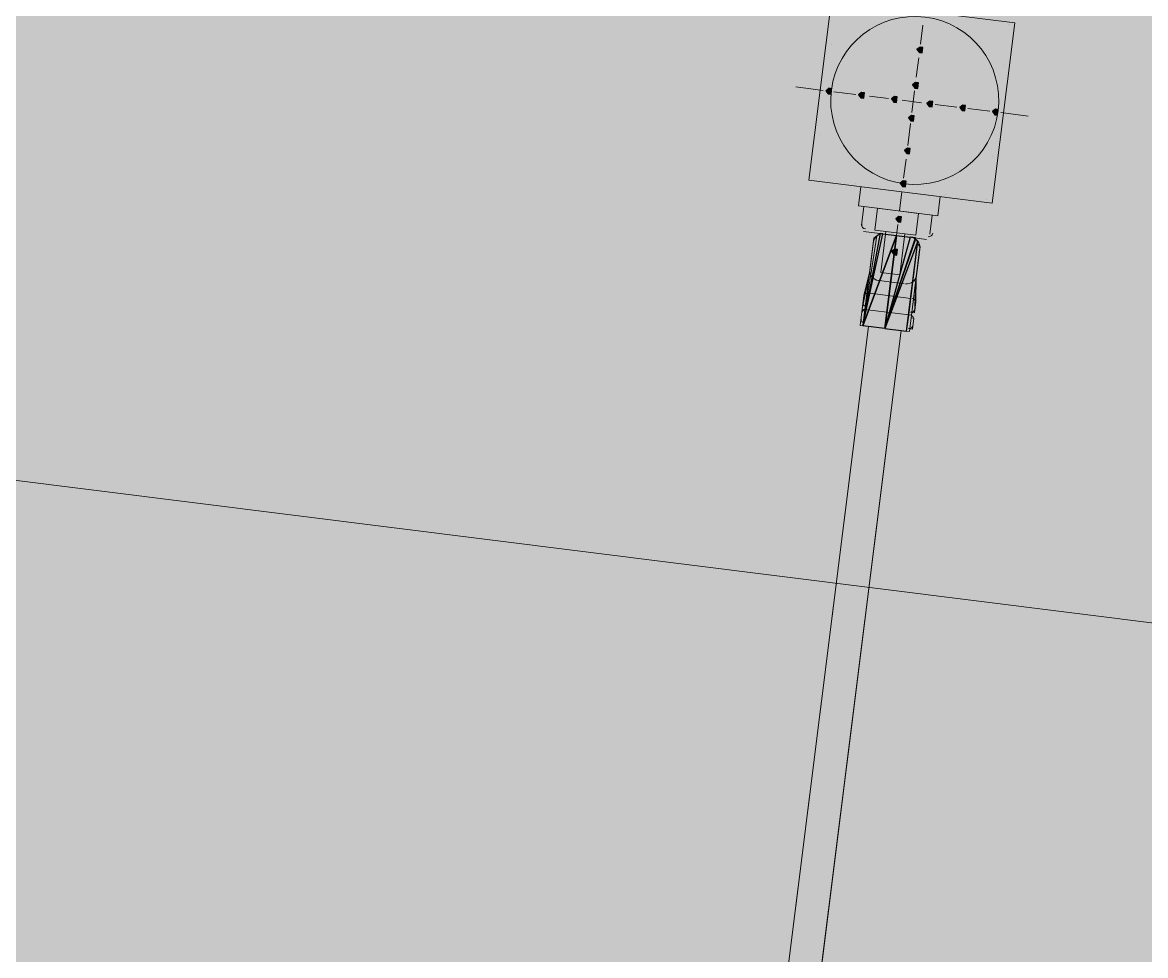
# Model space of a CAD drawing. Header units: metres. Extents: x -4 to 509425, y 7549 to 4732445.
# Drawn here: x 475987.612 to 475991.063, y 4719777.297 to 4719780.166 of the extents above; entities that cross this region are included whole.
import ezdxf

# ---------------------------------------------------------------- set-up
doc = ezdxf.new("R2010")
doc.units = ezdxf.units.M
doc.header["$LTSCALE"] = 0.01
doc.header["$MEASUREMENT"] = 0
doc.layers.get('0').update_dxf_attribs({"lineweight": 0})
doc.layers.add('_SUBESTACIÓN', color=1, linetype='Continuous')
doc.layers.add('SUBESTACION LA VID', color=253, linetype='Continuous')

# ---------------------------------------------------------------- blocks, each defined once
blk = doc.blocks.new('A$Cfff6051d')
at = {"layer": 'SUBESTACION LA VID', "transparency": 33554687}
h = blk.add_hatch(color=256, dxfattribs=at)
h.dxf.hatch_style = 2
h.paths.add_polyline_path([(475990.3774, 4719780.0808), (475990.3785, 4719780.0892), (475990.3701, 4719780.0902), (475990.3606, 4719780.0829), (475990.368, 4719780.0734), (475990.3764, 4719780.0724)])
h = blk.add_hatch(color=256, dxfattribs=at)
h.dxf.hatch_style = 2
h.paths.add_polyline_path([(475990.3637, 4719779.9716), (475990.3648, 4719779.98), (475990.3564, 4719779.981), (475990.3469, 4719779.9737), (475990.3543, 4719779.9642), (475990.3627, 4719779.9632)])
h = blk.add_hatch(color=256, dxfattribs=at)
h.dxf.hatch_style = 2
h.paths.add_polyline_path([(475990.097, 4719779.9538), (475990.0981, 4719779.9622), (475990.0897, 4719779.9633), (475990.0802, 4719779.9559), (475990.0876, 4719779.9465), (475990.096, 4719779.9454)])
h = blk.add_hatch(color=256, dxfattribs=at)
h.dxf.hatch_style = 2
h.paths.add_polyline_path([(475990.1978, 4719779.9412), (475990.1989, 4719779.9496), (475990.1905, 4719779.9506), (475990.181, 4719779.9433), (475990.1884, 4719779.9338), (475990.1968, 4719779.9328)])
h = blk.add_hatch(color=256, dxfattribs=at)
h.dxf.hatch_style = 2
h.paths.add_polyline_path([(475990.2986, 4719779.9286), (475990.2997, 4719779.937), (475990.2913, 4719779.938), (475990.2818, 4719779.9307), (475990.2892, 4719779.9212), (475990.2976, 4719779.9202)])
h = blk.add_hatch(color=256, dxfattribs=at)
h.dxf.hatch_style = 2
h.paths.add_polyline_path([(475990.4078, 4719779.9149), (475990.4089, 4719779.9233), (475990.4005, 4719779.9243), (475990.391, 4719779.917), (475990.3984, 4719779.9075), (475990.4068, 4719779.9065)])
h = blk.add_hatch(color=256, dxfattribs=at)
h.dxf.hatch_style = 2
h.paths.add_polyline_path([(475990.5086, 4719779.9022), (475990.5097, 4719779.9106), (475990.5013, 4719779.9117), (475990.4918, 4719779.9043), (475990.4992, 4719779.8949), (475990.5076, 4719779.8938)])
h = blk.add_hatch(color=256, dxfattribs=at)
h.dxf.hatch_style = 2
h.paths.add_polyline_path([(475990.3511, 4719779.8708), (475990.3522, 4719779.8792), (475990.3438, 4719779.8802), (475990.3343, 4719779.8729), (475990.3417, 4719779.8634), (475990.3501, 4719779.8624)])
h = blk.add_hatch(color=256, dxfattribs=at)
h.dxf.hatch_style = 2
h.paths.add_polyline_path([(475990.6094, 4719779.8896), (475990.6105, 4719779.898), (475990.6021, 4719779.899), (475990.5926, 4719779.8917), (475990.6, 4719779.8822), (475990.6084, 4719779.8812)])
h = blk.add_hatch(color=256, dxfattribs=at)
h.dxf.hatch_style = 2
h.paths.add_polyline_path([(475990.3385, 4719779.77), (475990.3395, 4719779.7784), (475990.3311, 4719779.7794), (475990.3217, 4719779.7721), (475990.329, 4719779.7626), (475990.3374, 4719779.7616)])
h = blk.add_hatch(color=256, dxfattribs=at)
h.dxf.hatch_style = 2
h.paths.add_polyline_path([(475990.3258, 4719779.6692), (475990.3269, 4719779.6776), (475990.3185, 4719779.6786), (475990.309, 4719779.6713), (475990.3164, 4719779.6618), (475990.3248, 4719779.6608)])
h = blk.add_hatch(color=256, dxfattribs=at)
h.dxf.hatch_style = 2
h.paths.add_polyline_path([(475990.3121, 4719779.56), (475990.3132, 4719779.5684), (475990.3048, 4719779.5694), (475990.2953, 4719779.5621), (475990.3027, 4719779.5526), (475990.3111, 4719779.5516)])
h = blk.add_hatch(color=256, dxfattribs=at)
h.dxf.hatch_style = 2
h.paths.add_polyline_path([(475990.2995, 4719779.4592), (475990.3006, 4719779.4676), (475990.2922, 4719779.4686), (475990.2827, 4719779.4613), (475990.29, 4719779.4518), (475990.2984, 4719779.4508)])
at = {"layer": 'SUBESTACION LA VID', "lineweight": 15}
for p, q in [((475990.3711, 4719780.0986), (475990.3785, 4719780.1574)), ((475990.6431, 4719780.1584), (475990.6431, 4719780.1584)), ((475990.0981, 4719780.0987), (475990.0981, 4719780.0987)), ((475990.3585, 4719779.9978), (475990.3659, 4719780.0566)), ((475990.6273, 4719780.0324), (475990.6273, 4719780.0324)), ((475990.0718, 4719779.957), (475989.9878, 4719779.9675)), ((475990.0802, 4719779.9559), (475990.0802, 4719779.9559)), ((475990.1726, 4719779.9444), (475990.1054, 4719779.9528)), ((475990.2734, 4719779.9317), (475990.2146, 4719779.9391)), ((475990.3448, 4719779.8886), (475990.3532, 4719779.9558)), ((475990.3742, 4719779.9191), (475990.3154, 4719779.9264)), ((475990.4834, 4719779.9054), (475990.4162, 4719779.9138)), ((475990.5842, 4719779.8927), (475990.517, 4719779.9012)), ((475990.6094, 4719779.8896), (475990.6094, 4719779.8896)), ((475990.7018, 4719779.878), (475990.6178, 4719779.8885)), ((476076.4761, 4719767.6143), (475978.9986, 4719779.835)), ((475990.3322, 4719779.7878), (475990.3406, 4719779.855)), ((475990.0634, 4719779.8215), (475990.0634, 4719779.8215)), ((475990.3195, 4719779.687), (475990.3269, 4719779.7458)), ((475990.5926, 4719779.7552), (475990.5926, 4719779.7552)), ((475990.0465, 4719779.6871), (475990.0465, 4719779.6871)), ((475990.1725, 4719779.6713), (475990.1725, 4719779.6713)), ((475990.1883, 4719779.6608), (475990.1809, 4719779.602)), ((475990.3069, 4719779.5862), (475990.3143, 4719779.645)), ((475990.3153, 4719779.6534), (475990.3153, 4719779.6534)), ((475990.4319, 4719779.6303), (475990.4245, 4719779.5715)), ((475990.4497, 4719779.6366), (475990.4497, 4719779.6366)), ((475990.1809, 4719779.602), (475990.4245, 4719779.5715)), ((475990.1977, 4719779.5999), (475990.1903, 4719779.5411)), ((475990.5757, 4719779.6208), (475990.5757, 4719779.6208)), ((475990.4077, 4719779.5736), (475990.4003, 4719779.5148)), ((475990.1966, 4719779.5233), (475990.2638, 4719779.5148)), ((475990.2649, 4719779.5232), (475990.3237, 4719779.5159)), ((475990.2943, 4719779.4854), (475990.3016, 4719779.5442)), ((475990.3394, 4719779.5054), (475990.2554, 4719779.5159)), ((475990.3226, 4719779.5075), (475990.3898, 4719779.499)), ((475990.226, 4719779.4854), (475990.2155, 4719779.4014)), ((475990.3583, 4719779.3835), (475990.3688, 4719779.4675)), ((475990.2816, 4719779.3846), (475990.289, 4719779.4434)), ((475990.2155, 4719779.4014), (475990.1965, 4719779.3185)), ((475990.3583, 4719779.3835), (475990.3561, 4719779.2985)), ((475990.2375, 4719779.3731), (475990.3215, 4719779.3625)), ((475990.1965, 4719779.3185), (475990.1944, 4719779.3017)), ((475990.3415, 4719779.3174), (475990.207, 4719779.3342)), ((475990.2007, 4719779.2838), (475990.3351, 4719779.267)), ((475990.3351, 4719779.267), (475990.2007, 4719779.2838)), ((475990.354, 4719779.2817), (475990.3561, 4719779.2985)), ((475990.1902, 4719779.2681), (475990.1881, 4719779.2513)), ((475990.3477, 4719779.2313), (475990.3498, 4719779.2481)), ((475990.2112, 4719779.2313), (475989.5404, 4719773.8803)), ((475990.312, 4719779.2187), (475989.6412, 4719773.8677)), ((475990.1944, 4719779.2334), (475990.3288, 4719779.2166))]:
    blk.add_line(p, q, dxfattribs=at)
at = {"layer": 'SUBESTACION LA VID', "lineweight": 0}
for p, q in [((475990.2376, 4719779.5096), (475990.1944, 4719779.2334)), ((475990.2281, 4719779.5022), (475990.2007, 4719779.2838)), ((475990.3636, 4719779.4938), (475990.3288, 4719779.2166)), ((475990.3625, 4719779.4854), (475990.3351, 4719779.267)), ((475990.3699, 4719779.4759), (475990.3583, 4719779.3835)), ((475990.3583, 4719779.3835), (475990.3446, 4719779.2743)), ((475990.3583, 4719779.3835), (475990.3446, 4719779.2743)), ((475990.3583, 4719779.3835), (475990.353, 4719779.2733)), ((475990.3583, 4719779.3835), (475990.353, 4719779.2733)), ((475990.1976, 4719779.3269), (475990.1934, 4719779.2933)), ((475990.1976, 4719779.3269), (475990.1934, 4719779.2933)), ((475990.1976, 4719779.3269), (475990.1934, 4719779.2933)), ((475990.1976, 4719779.3269), (475990.1934, 4719779.2933)), ((475990.1976, 4719779.3269), (475990.1934, 4719779.2933)), ((475990.2007, 4719779.2838), (475990.1944, 4719779.2334)), ((475990.1913, 4719779.2765), (475990.1871, 4719779.2429)), ((475990.3425, 4719779.2575), (475990.3383, 4719779.2239)), ((475990.3509, 4719779.2565), (475990.3467, 4719779.2229)), ((475990.3509, 4719779.2565), (475990.3467, 4719779.2229)), ((475990.2112, 4719779.2313), (475990.312, 4719779.2187))]:
    blk.add_line(p, q, dxfattribs=at)
at = {"layer": 'SUBESTACION LA VID', "lineweight": 15}
for points in [[(475990.661, 4719780.1647), (475990.5915, 4719779.6103), (475990.0287, 4719779.6808), (475990.0982, 4719780.2353), (475990.661, 4719780.1647)], [(475990.2313, 4719779.5274), (475990.2397, 4719779.5946), (475990.3657, 4719779.5788), (475990.3573, 4719779.5116), (475990.2313, 4719779.5274)], [(475990.2649, 4719779.5232), (475990.2491, 4719779.3972), (475990.3079, 4719779.3899), (475990.3237, 4719779.5159)], [(475990.226, 4719779.4854), (475990.2271, 4719779.4938), (475990.2281, 4719779.5022), (475990.2376, 4719779.5096), (475990.247, 4719779.5169), (475990.2554, 4719779.5159), (475990.2974, 4719779.5106), (475990.2616, 4719779.225), (475990.1944, 4719779.2334), (475990.186, 4719779.2345), (475990.1871, 4719779.2429), (475990.1881, 4719779.2513), (475990.1902, 4719779.2681), (475990.1913, 4719779.2765), (475990.1923, 4719779.2849), (475990.2007, 4719779.2838), (475990.1923, 4719779.2849), (475990.1934, 4719779.2933), (475990.1944, 4719779.3017), (475990.1965, 4719779.3185), (475990.1976, 4719779.3269), (475990.2155, 4719779.4014), (475990.226, 4719779.4854)], [(475990.3688, 4719779.4675), (475990.3699, 4719779.4759), (475990.3625, 4719779.4854), (475990.3636, 4719779.4938), (475990.3552, 4719779.4948), (475990.3562, 4719779.5032), (475990.3394, 4719779.5054), (475990.2974, 4719779.5106), (475990.2616, 4719779.225), (475990.3288, 4719779.2166), (475990.3372, 4719779.2155), (475990.3383, 4719779.2239), (475990.3467, 4719779.2229), (475990.3477, 4719779.2313), (475990.3498, 4719779.2481), (475990.3509, 4719779.2565), (475990.3425, 4719779.2575), (475990.3435, 4719779.2659), (475990.3351, 4719779.267), (475990.3435, 4719779.2659), (475990.3446, 4719779.2743), (475990.353, 4719779.2733), (475990.354, 4719779.2817), (475990.3561, 4719779.2985), (475990.3572, 4719779.3069), (475990.3583, 4719779.3835), (475990.3688, 4719779.4675)], [(475990.2112, 4719779.2313), (475990.312, 4719779.2187), (475989.6412, 4719773.8677), (475989.5404, 4719773.8803), (475990.2112, 4719779.2313)]]:
    blk.add_lwpolyline(points, dxfattribs=at)
at = {"layer": 'SUBESTACION LA VID'}
for points in [[(475990.3774, 4719780.0808), (475990.3785, 4719780.0892), (475990.3701, 4719780.0902), (475990.3606, 4719780.0829), (475990.368, 4719780.0734), (475990.3764, 4719780.0724)], [(475990.3637, 4719779.9716), (475990.3648, 4719779.98), (475990.3564, 4719779.981), (475990.3469, 4719779.9737), (475990.3543, 4719779.9642), (475990.3627, 4719779.9632)], [(475990.097, 4719779.9538), (475990.0981, 4719779.9622), (475990.0897, 4719779.9633), (475990.0802, 4719779.9559), (475990.0876, 4719779.9465), (475990.096, 4719779.9454)], [(475990.1978, 4719779.9412), (475990.1989, 4719779.9496), (475990.1905, 4719779.9506), (475990.181, 4719779.9433), (475990.1884, 4719779.9338), (475990.1968, 4719779.9328)], [(475990.2986, 4719779.9286), (475990.2997, 4719779.937), (475990.2913, 4719779.938), (475990.2818, 4719779.9307), (475990.2892, 4719779.9212), (475990.2976, 4719779.9202)], [(475990.4078, 4719779.9149), (475990.4089, 4719779.9233), (475990.4005, 4719779.9243), (475990.391, 4719779.917), (475990.3984, 4719779.9075), (475990.4068, 4719779.9065)], [(475990.5086, 4719779.9022), (475990.5097, 4719779.9106), (475990.5013, 4719779.9117), (475990.4918, 4719779.9043), (475990.4992, 4719779.8949), (475990.5076, 4719779.8938)], [(475990.3511, 4719779.8708), (475990.3522, 4719779.8792), (475990.3438, 4719779.8802), (475990.3343, 4719779.8729), (475990.3417, 4719779.8634), (475990.3501, 4719779.8624)], [(475990.6094, 4719779.8896), (475990.6105, 4719779.898), (475990.6021, 4719779.899), (475990.5926, 4719779.8917), (475990.6, 4719779.8822), (475990.6084, 4719779.8812)], [(475990.3385, 4719779.77), (475990.3395, 4719779.7784), (475990.3311, 4719779.7794), (475990.3217, 4719779.7721), (475990.329, 4719779.7626), (475990.3374, 4719779.7616)], [(475990.3258, 4719779.6692), (475990.3269, 4719779.6776), (475990.3185, 4719779.6786), (475990.309, 4719779.6713), (475990.3164, 4719779.6618), (475990.3248, 4719779.6608)], [(475990.3121, 4719779.56), (475990.3132, 4719779.5684), (475990.3048, 4719779.5694), (475990.2953, 4719779.5621), (475990.3027, 4719779.5526), (475990.3111, 4719779.5516)], [(475990.2616, 4719779.225), (475990.1944, 4719779.2334), (475990.2974, 4719779.5106)], [(475990.3288, 4719779.2166), (475990.3636, 4719779.4938), (475990.2616, 4719779.225)], [(475990.2995, 4719779.4592), (475990.3006, 4719779.4676), (475990.2922, 4719779.4686), (475990.2827, 4719779.4613), (475990.29, 4719779.4518), (475990.2984, 4719779.4508)]]:
    blk.add_lwpolyline(points, close=True, dxfattribs=at)
at = {"layer": 'SUBESTACION LA VID', "lineweight": 0}
for points in [[(475990.3774, 4719780.0808), (475990.3785, 4719780.0892), (475990.3701, 4719780.0902), (475990.3606, 4719780.0829), (475990.368, 4719780.0734), (475990.3764, 4719780.0724)], [(475990.3637, 4719779.9716), (475990.3648, 4719779.98), (475990.3564, 4719779.981), (475990.3469, 4719779.9737), (475990.3543, 4719779.9642), (475990.3627, 4719779.9632)], [(475990.097, 4719779.9538), (475990.0981, 4719779.9622), (475990.0897, 4719779.9633), (475990.0802, 4719779.9559), (475990.0876, 4719779.9465), (475990.096, 4719779.9454)], [(475990.1978, 4719779.9412), (475990.1989, 4719779.9496), (475990.1905, 4719779.9506), (475990.181, 4719779.9433), (475990.1884, 4719779.9338), (475990.1968, 4719779.9328)], [(475990.2986, 4719779.9286), (475990.2997, 4719779.937), (475990.2913, 4719779.938), (475990.2818, 4719779.9307), (475990.2892, 4719779.9212), (475990.2976, 4719779.9202)], [(475990.4078, 4719779.9149), (475990.4089, 4719779.9233), (475990.4005, 4719779.9243), (475990.391, 4719779.917), (475990.3984, 4719779.9075), (475990.4068, 4719779.9065)], [(475990.5086, 4719779.9022), (475990.5097, 4719779.9106), (475990.5013, 4719779.9117), (475990.4918, 4719779.9043), (475990.4992, 4719779.8949), (475990.5076, 4719779.8938)], [(475990.3511, 4719779.8708), (475990.3522, 4719779.8792), (475990.3438, 4719779.8802), (475990.3343, 4719779.8729), (475990.3417, 4719779.8634), (475990.3501, 4719779.8624)], [(475990.6094, 4719779.8896), (475990.6105, 4719779.898), (475990.6021, 4719779.899), (475990.5926, 4719779.8917), (475990.6, 4719779.8822), (475990.6084, 4719779.8812)], [(475990.3385, 4719779.77), (475990.3395, 4719779.7784), (475990.3311, 4719779.7794), (475990.3217, 4719779.7721), (475990.329, 4719779.7626), (475990.3374, 4719779.7616)], [(475990.3258, 4719779.6692), (475990.3269, 4719779.6776), (475990.3185, 4719779.6786), (475990.309, 4719779.6713), (475990.3164, 4719779.6618), (475990.3248, 4719779.6608)], [(475990.3121, 4719779.56), (475990.3132, 4719779.5684), (475990.3048, 4719779.5694), (475990.2953, 4719779.5621), (475990.3027, 4719779.5526), (475990.3111, 4719779.5516)], [(475990.2616, 4719779.225), (475990.1944, 4719779.2334), (475990.2974, 4719779.5106)], [(475990.3288, 4719779.2166), (475990.3636, 4719779.4938), (475990.2616, 4719779.225)], [(475990.2995, 4719779.4592), (475990.3006, 4719779.4676), (475990.2922, 4719779.4686), (475990.2827, 4719779.4613), (475990.29, 4719779.4518), (475990.2984, 4719779.4508)]]:
    blk.add_lwpolyline(points, close=True, dxfattribs=at)
for points in [[(475990.2376, 4719779.5096), (475990.1944, 4719779.2334), (475990.246, 4719779.5085)], [(475990.1944, 4719779.2334), (475990.2007, 4719779.2838), (475990.2281, 4719779.5022), (475990.2007, 4719779.2838), (475990.1944, 4719779.2334), (475990.2007, 4719779.2838)], [(475990.1944, 4719779.2334), (475990.2007, 4719779.2838), (475990.2271, 4719779.4938)], [(475990.2007, 4719779.2838), (475990.2271, 4719779.4938), (475990.2155, 4719779.4014)], [(475990.3552, 4719779.4948), (475990.2616, 4719779.225), (475990.3552, 4719779.4948)], [(475990.3625, 4719779.4854), (475990.3351, 4719779.267), (475990.3288, 4719779.2166)], [(475990.3625, 4719779.4854), (475990.3351, 4719779.267), (475990.3288, 4719779.2166)], [(475990.3372, 4719779.2155), (475990.3435, 4719779.2659), (475990.3699, 4719779.4759), (475990.3435, 4719779.2659)], [(475990.1923, 4719779.2849), (475990.2155, 4719779.4014), (475990.2007, 4719779.2838), (475990.1944, 4719779.2334)], [(475990.3583, 4719779.3835), (475990.3435, 4719779.2659), (475990.3372, 4719779.2155), (475990.3435, 4719779.2659)], [(475990.3583, 4719779.3835), (475990.353, 4719779.2733), (475990.3572, 4719779.3069)], [(475990.1965, 4719779.3185), (475990.1944, 4719779.3017), (475990.1976, 4719779.3269)], [(475990.1976, 4719779.3269), (475990.1944, 4719779.3017), (475990.1976, 4719779.3269)], [(475990.1913, 4719779.2765), (475990.186, 4719779.2345), (475990.1923, 4719779.2849)], [(475990.1923, 4719779.2849), (475990.186, 4719779.2345), (475990.1923, 4719779.2849)], [(475990.3572, 4719779.3069), (475990.353, 4719779.2733), (475990.3572, 4719779.3069)], [(475990.3572, 4719779.3069), (475990.354, 4719779.2817), (475990.3572, 4719779.3069)], [(475990.1913, 4719779.2765), (475990.1871, 4719779.2429), (475990.1913, 4719779.2765), (475990.1871, 4719779.2429)], [(475990.1913, 4719779.2765), (475990.1871, 4719779.2429), (475990.1913, 4719779.2765)], [(475990.1913, 4719779.2765), (475990.1871, 4719779.2429), (475990.1913, 4719779.2765)], [(475990.1902, 4719779.2681), (475990.1871, 4719779.2429), (475990.1902, 4719779.2681)], [(475990.3435, 4719779.2659), (475990.3372, 4719779.2155), (475990.3435, 4719779.2659), (475990.3372, 4719779.2155)], [(475990.3435, 4719779.2659), (475990.3372, 4719779.2155), (475990.3425, 4719779.2575)], [(475990.3509, 4719779.2565), (475990.3467, 4719779.2229), (475990.3509, 4719779.2565), (475990.3467, 4719779.2229)], [(475990.3509, 4719779.2565), (475990.3467, 4719779.2229), (475990.3498, 4719779.2481)], [(475990.3467, 4719779.2229), (475990.3498, 4719779.2481), (475990.3477, 4719779.2313)]]:
    blk.add_lwpolyline(points, dxfattribs=at)
at = {"layer": 'SUBESTACION LA VID', "lineweight": 15}
blk.add_open_spline([(475990.3859, 4719780.1821), (475990.2444, 4719780.1999), (475990.1153, 4719780.0995), (475990.0975, 4719779.958), (475990.0798, 4719779.8165), (475990.1801, 4719779.6874), (475990.3216, 4719779.6697), (475990.4631, 4719779.652), (475990.5922, 4719779.7523), (475990.61, 4719779.8938), (475990.6277, 4719780.0353), (475990.5274, 4719780.1644), (475990.3859, 4719780.1821)], degree=3, knots=[0, 0, 0, 0, 1, 1, 1, 2, 2, 2, 3, 3, 3, 4, 4, 4, 4], dxfattribs=at)
for points in [[(475990.1908, 4719779.5453), (475990.19, 4719779.5383), (475990.1949, 4719779.532), (475990.2019, 4719779.5311)], [(475990.2596, 4719779.5154), (475990.2434, 4719779.5174), (475990.2286, 4719779.5059), (475990.2265, 4719779.4896)], [(475990.3693, 4719779.4717), (475990.3714, 4719779.488), (475990.3599, 4719779.5028), (475990.3436, 4719779.5048)], [(475990.3951, 4719779.5069), (475990.402, 4719779.506), (475990.4084, 4719779.511), (475990.4093, 4719779.5179)], [(475990.216, 4719779.4056), (475990.214, 4719779.3894), (475990.2255, 4719779.3746), (475990.2417, 4719779.3725)], [(475990.3257, 4719779.362), (475990.342, 4719779.36), (475990.3568, 4719779.3715), (475990.3588, 4719779.3877)], [(475990.2112, 4719779.3337), (475990.2043, 4719779.3346), (475990.1979, 4719779.3296), (475990.1971, 4719779.3227)], [(475990.3567, 4719779.3027), (475990.3575, 4719779.3096), (475990.3526, 4719779.316), (475990.3457, 4719779.3169)], [(475990.2049, 4719779.2833), (475990.198, 4719779.2842), (475990.1916, 4719779.2792), (475990.1908, 4719779.2723)], [(475990.195, 4719779.3059), (475990.1941, 4719779.2989), (475990.199, 4719779.2926), (475990.206, 4719779.2917)], [(475990.3404, 4719779.2749), (475990.3473, 4719779.274), (475990.3537, 4719779.2789), (475990.3546, 4719779.2859)], [(475990.1886, 4719779.2555), (475990.1878, 4719779.2485), (475990.1927, 4719779.2422), (475990.1997, 4719779.2413)], [(475990.3504, 4719779.2523), (475990.3512, 4719779.2592), (475990.3463, 4719779.2656), (475990.3393, 4719779.2665)], [(475990.3341, 4719779.2245), (475990.341, 4719779.2236), (475990.3474, 4719779.2285), (475990.3483, 4719779.2355)]]:
    blk.add_open_spline(points, degree=3, dxfattribs=at)
at = {"layer": 'SUBESTACION LA VID'}
for points in [[(475990.2554, 4719779.5159), (475990.2554, 4719779.5159), (475990.1944, 4719779.2334), (475990.1944, 4719779.2334), (475990.1944, 4719779.2334), (475990.247, 4719779.5169), (475990.247, 4719779.5169), (475990.247, 4719779.5169), (475990.2554, 4719779.5159), (475990.2554, 4719779.5159)], [(475990.2974, 4719779.5106), (475990.2974, 4719779.5106), (475990.2554, 4719779.5159), (475990.2554, 4719779.5159), (475990.2554, 4719779.5159), (475990.1944, 4719779.2334), (475990.1944, 4719779.2334), (475990.1944, 4719779.2334), (475990.2974, 4719779.5106), (475990.2974, 4719779.5106)], [(475990.2974, 4719779.5106), (475990.2974, 4719779.5106), (475990.2616, 4719779.225), (475990.2616, 4719779.225), (475990.2616, 4719779.225), (475990.3394, 4719779.5054), (475990.3394, 4719779.5054), (475990.3394, 4719779.5054), (475990.2974, 4719779.5106), (475990.2974, 4719779.5106)], [(475990.2616, 4719779.225), (475990.2616, 4719779.225), (475990.3394, 4719779.5054), (475990.3394, 4719779.5054), (475990.3394, 4719779.5054), (475990.3562, 4719779.5032), (475990.3562, 4719779.5032), (475990.3562, 4719779.5032), (475990.2616, 4719779.225), (475990.2616, 4719779.225)]]:
    blk.add_open_spline(points, degree=3, knots=[0, 0, 0, 0, 1, 1, 1, 2, 2, 2, 3, 3, 3, 3], dxfattribs=at)
at = {"layer": 'SUBESTACION LA VID', "lineweight": 0}
for points in [[(475990.2554, 4719779.5159), (475990.2554, 4719779.5159), (475990.1944, 4719779.2334), (475990.1944, 4719779.2334), (475990.1944, 4719779.2334), (475990.247, 4719779.5169), (475990.247, 4719779.5169), (475990.247, 4719779.5169), (475990.2554, 4719779.5159), (475990.2554, 4719779.5159)], [(475990.2974, 4719779.5106), (475990.2974, 4719779.5106), (475990.2554, 4719779.5159), (475990.2554, 4719779.5159), (475990.2554, 4719779.5159), (475990.1944, 4719779.2334), (475990.1944, 4719779.2334), (475990.1944, 4719779.2334), (475990.2974, 4719779.5106), (475990.2974, 4719779.5106)], [(475990.2974, 4719779.5106), (475990.2974, 4719779.5106), (475990.2616, 4719779.225), (475990.2616, 4719779.225), (475990.2616, 4719779.225), (475990.3394, 4719779.5054), (475990.3394, 4719779.5054), (475990.3394, 4719779.5054), (475990.2974, 4719779.5106), (475990.2974, 4719779.5106)], [(475990.2616, 4719779.225), (475990.2616, 4719779.225), (475990.3394, 4719779.5054), (475990.3394, 4719779.5054), (475990.3394, 4719779.5054), (475990.3562, 4719779.5032), (475990.3562, 4719779.5032), (475990.3562, 4719779.5032), (475990.2616, 4719779.225), (475990.2616, 4719779.225)]]:
    blk.add_open_spline(points, degree=3, knots=[0, 0, 0, 0, 1, 1, 1, 2, 2, 2, 3, 3, 3, 3], dxfattribs=at)

msp = doc.modelspace()

# ---------------------------------------------------------------- hatches: boundary and pattern name
at = {"layer": '_SUBESTACIÓN', "transparency": 33554559}
h = msp.add_hatch(color=1, dxfattribs=at)
h.dxf.hatch_style = 1
h.paths.add_polyline_path([(475968.6399, 4719805.825), (476089.9386, 4719790.615), (476078.1686, 4719696.74), (475956.8686, 4719711.9502)])

# ---------------------------------------------------------------- block references
at = {"linetype": 'Continuous'}
msp.add_blockref('A$Cfff6051d', (0, 0), dxfattribs=at)

doc.saveas('drawing.dxf')
